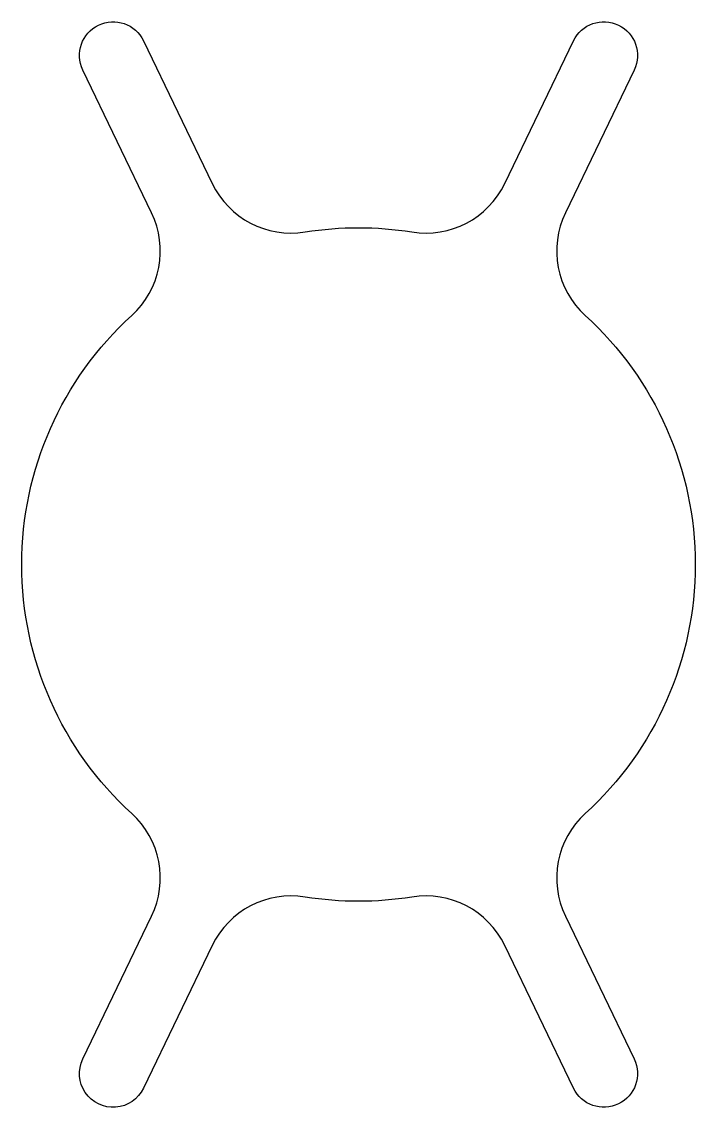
# Model space of a CAD drawing. Header units: millimetres. Extents: x -50 to 50, y -81 to 81.
import ezdxf

# ---------------------------------------------------------------- set-up
doc = ezdxf.new("R2010")
doc.units = ezdxf.units.MM
doc.layers.get('0').update_dxf_attribs({"linetype": 'CONTINUOUS'})

msp = doc.modelspace()

# ---------------------------------------------------------------- linework, layer by layer
msp.add_lwpolyline([(30.72, -52.22), (40.93, -73.41, -1), (31.92, -77.75), (21.71, -56.56, 0.331679), (7.93, -49.37, -0.079842), (-7.93, -49.37, 0.331679), (-21.71, -56.56), (-31.92, -77.75, -1), (-40.93, -73.41), (-30.72, -52.22, 0.331679), (-33.67, -36.96, -0.441751), (-33.67, 36.96, 0.331679), (-30.72, 52.22), (-40.93, 73.41, -1), (-31.92, 77.75), (-21.71, 56.56, 0.331679), (-7.93, 49.37, -0.079842), (7.93, 49.37, 0.331679), (21.71, 56.56), (31.92, 77.75, -1), (40.93, 73.41), (30.72, 52.22, 0.331679), (33.67, 36.96, -0.441751), (33.67, -36.96, 0.331679)], format="xyb", close=True)

doc.saveas('drawing.dxf')
